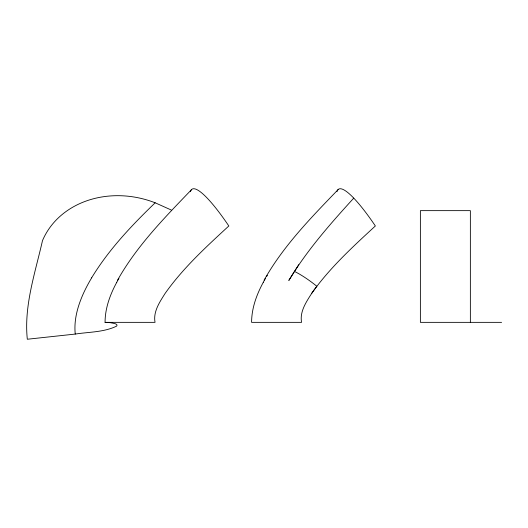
<?xml version="1.0" encoding="UTF-8"?>
<svg xmlns="http://www.w3.org/2000/svg" width="528" height="528" viewBox="0 0 528 528"><rect width="100%" height="100%" fill="white"/><g stroke="black" fill="none" stroke-linecap="round" stroke-linejoin="round"><path stroke-width="0.79" d="M171.211 209.992L155.166 202.792A89.232 76.157 17.1 0 0 42.478 240.662C35.204 272.864 23.806 305.811 27.317 339.24L75.247 334.072C88.994 331.921 103.858 332.317 116.576 326.152L117.071 325.182L116.49 324.324L114.992 323.611L110.279 322.681L105.065 322.351C105.085 308.227 110.095 294.578 116.767 282.295M263.3 282.295C256.628 294.578 251.618 308.227 251.599 322.351L301.574 322.351C299.528 311.56 306.471 301.607 311.975 292.948C329.848 267.795 352.777 246.781 375.362 225.971A89.232 15.695 60.9 0 0 336.976 191.664M117.579 280.137C136.693 246.081 164.36 217.892 191.242 189.948M264.112 280.137C283.371 245.837 311.256 217.47 338.342 189.361M91.648 277.807C108.715 249.645 131.591 225.548 155.166 202.792M353.747 198.125C332.594 221.338 311.665 245.025 294.492 271.405L288.809 280.454L298.729 264.693M311.665 293.41L312.213 292.604M312.602 292.043L312.919 291.588M313.236 291.139L314.47 289.423M314.853 288.902L315.176 288.46M315.506 288.017L316.833 286.255A57.242 18.592 42.9 0 0 294.492 271.405M105.065 322.351L155.041 322.351C153.008 311.758 159.746 301.937 165.125 293.41C183.031 268.039 206.118 246.913 228.829 225.971A89.232 15.695 60.9 0 0 190.443 191.664M501.6 322.351L420.38 322.351L420.38 210.646L470.362 210.646L470.362 322.351M75.247 334.072C73.742 319.869 77.827 305.686 83.681 292.868A164.215 123.288 83.8 0 1 91.674 277.827M263.281 282.269A164.215 112.695 90 0 1 265.439 278.48M266.713 276.362A164.215 112.695 90 0 1 267.353 275.312M116.747 282.269A164.215 112.695 -90 0 1 118.906 278.48"/></g></svg>
